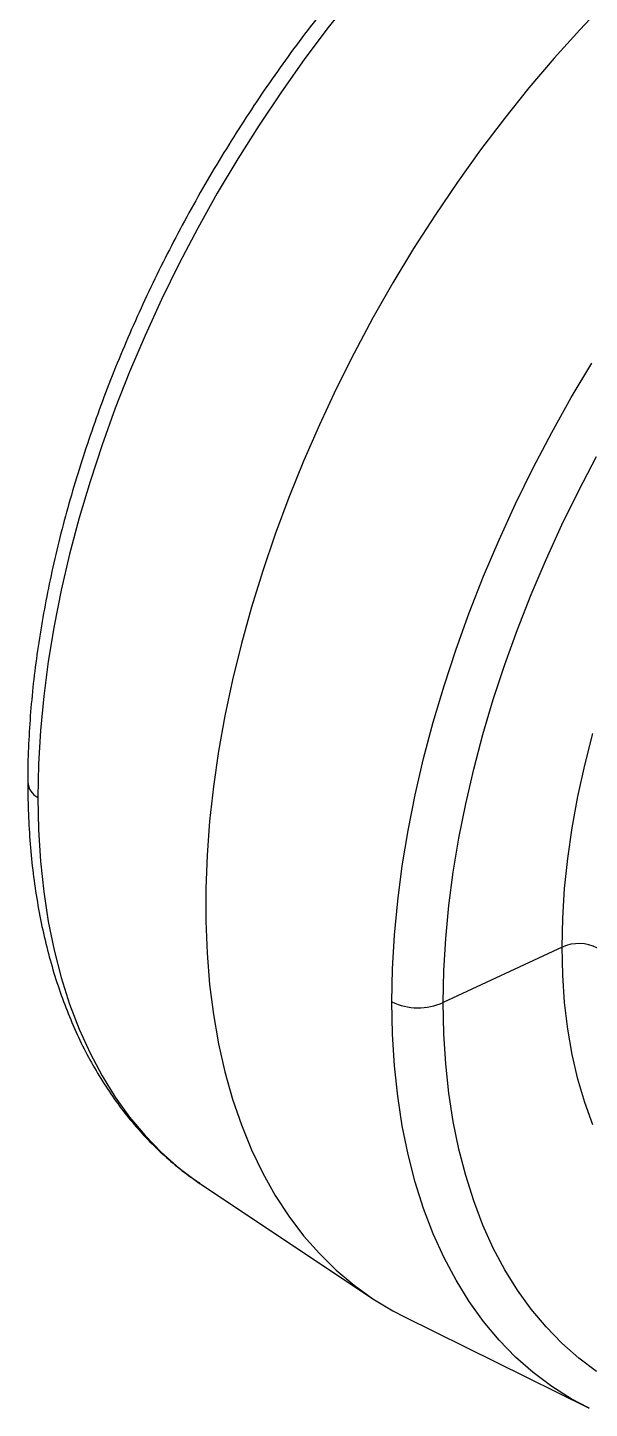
# Model space of a CAD drawing. Header units: inches. Extents: x 0 to 10.9, y 0 to 8.4.
# Drawn here: x 6.212 to 6.851, y 5.515 to 7.084 of the extents above; entities that cross this region are included whole.
import ezdxf

# ---------------------------------------------------------------- set-up
doc = ezdxf.new("R2010")
doc.units = ezdxf.units.IN
doc.header["$MEASUREMENT"] = 0

msp = doc.modelspace()

# ---------------------------------------------------------------- linework, layer by layer
at = {"color": 7, "linetype": 'Continuous', "lineweight": 25}
for p, q in [((6.8202, 6.0395), (6.6851, 5.9763)), ((6.4087, 5.7706), (6.4103, 5.7696)), ((6.4103, 5.7696), (6.6038, 5.6407)), ((6.6409, 5.6193), (6.8493, 5.5162)), ((6.8511, 5.5153), (6.8493, 5.5162))]:
    msp.add_line(p, q, dxfattribs=at)
at = {"color": 7, "linetype": 'Continuous', "lineweight": 25, "flags": 128}
for points in [[(6.5818, 7.1186), (6.554, 7.0838), (6.5271, 7.0479), (6.501, 7.0112), (6.4757, 6.9735), (6.4515, 6.9351), (6.4282, 6.896), (6.406, 6.8563), (6.3849, 6.8161), (6.3649, 6.7754), (6.3461, 6.7344), (6.3285, 6.6932), (6.3122, 6.6517), (6.2972, 6.6102), (6.2835, 6.5686), (6.2712, 6.5272), (6.2603, 6.486), (6.2508, 6.445), (6.2427, 6.4043), (6.236, 6.3641), (6.2309, 6.3245), (6.2272, 6.2854), (6.2249, 6.2471), (6.2242, 6.2095)], [(6.8701, 7.113), (6.8403, 7.0817), (6.811, 7.0493), (6.7824, 7.0157), (6.7546, 6.981), (6.7275, 6.9453), (6.7012, 6.9087), (6.6757, 6.8712), (6.6512, 6.833), (6.6277, 6.794), (6.6052, 6.7544), (6.5838, 6.7143), (6.5634, 6.6738), (6.5443, 6.6328), (6.5263, 6.5916), (6.5096, 6.5502), (6.4941, 6.5087), (6.48, 6.4671), (6.4672, 6.4256), (6.4557, 6.3842), (6.4456, 6.3431), (6.4369, 6.3023), (6.4297, 6.2619), (6.4238, 6.222), (6.4194, 6.1826), (6.4165, 6.1439), (6.415, 6.1059), (6.415, 6.0687), (6.4165, 6.0325), (6.4194, 5.9971), (6.4238, 5.9628), (6.4297, 5.9296), (6.4369, 5.8976), (6.4456, 5.8668), (6.4557, 5.8374), (6.4672, 5.8092), (6.48, 5.7825), (6.4941, 5.7573), (6.5096, 5.7336), (6.5263, 5.7115), (6.5443, 5.6911), (6.5634, 5.6722), (6.5838, 5.6551), (6.6052, 5.6398), (6.6277, 5.6262), (6.6409, 5.6193)], [(6.6266, 5.9771), (6.6274, 6.0147), (6.6296, 6.0531), (6.6333, 6.0921), (6.6385, 6.1318), (6.6451, 6.172), (6.6532, 6.2126), (6.6628, 6.2536), (6.6737, 6.2949), (6.686, 6.3363), (6.6997, 6.3778), (6.7147, 6.4194), (6.731, 6.4608), (6.7485, 6.5021), (6.7673, 6.5431), (6.7873, 6.5838), (6.8084, 6.624), (6.8307, 6.6637), (6.8539, 6.7028)], [(6.6851, 5.9763), (6.6858, 6.0123), (6.6879, 6.0491), (6.6915, 6.0866), (6.6964, 6.1246), (6.7028, 6.1631), (6.7106, 6.2021), (6.7197, 6.2414), (6.7302, 6.281), (6.742, 6.3208), (6.7551, 6.3606), (6.7695, 6.4004), (6.7851, 6.4402), (6.802, 6.4798), (6.82, 6.5191), (6.8392, 6.5581), (6.8594, 6.5967)], [(6.8202, 6.0395), (6.821, 6.0723), (6.8231, 6.1059), (6.8268, 6.1402), (6.8318, 6.175), (6.8382, 6.2104), (6.8461, 6.2461), (6.8553, 6.282)], [(6.2242, 6.2095), (6.2249, 6.1728), (6.2272, 6.137), (6.2309, 6.1022), (6.236, 6.0685), (6.2427, 6.036), (6.2508, 6.0047), (6.2603, 5.9747), (6.2712, 5.9461), (6.2835, 5.9188), (6.2972, 5.8931), (6.3122, 5.8689), (6.3285, 5.8463), (6.3461, 5.8253), (6.3649, 5.806), (6.3849, 5.7884), (6.406, 5.7725), (6.4087, 5.7706)], [(6.8553, 5.8374), (6.8461, 5.8627), (6.8382, 5.8893), (6.8318, 5.9172), (6.8268, 5.9462), (6.8231, 5.9763), (6.821, 6.0074), (6.8202, 6.0395)], [(6.8493, 5.5162), (6.8307, 5.5262), (6.8084, 5.5402), (6.7873, 5.556), (6.7673, 5.5736), (6.7485, 5.5929), (6.731, 5.6139), (6.7147, 5.6366), (6.6997, 5.6608), (6.686, 5.6865), (6.6737, 5.7137), (6.6628, 5.7424), (6.6532, 5.7724), (6.6451, 5.8037), (6.6385, 5.8362), (6.6333, 5.8699), (6.6296, 5.9046), (6.6274, 5.9404), (6.6266, 5.9771)], [(6.8594, 5.5572), (6.8392, 5.5724), (6.82, 5.5892), (6.802, 5.6078), (6.7851, 5.6279), (6.7695, 5.6496), (6.7551, 5.6728), (6.742, 5.6975), (6.7302, 5.7236), (6.7197, 5.7511), (6.7106, 5.7799), (6.7028, 5.8099), (6.6964, 5.8411), (6.6915, 5.8734), (6.6879, 5.9067), (6.6858, 5.941), (6.6851, 5.9763)]]:
    msp.add_lwpolyline(points, dxfattribs=at)
at = {"color": 7, "linetype": 'Continuous', "lineweight": 25}
for centre, radius, start, end in [((6.234, 6.2285), 0.0214, 184.4083, 242.7714), ((6.839, 5.9967), 0.0467, 62.8332, 113.701), ((6.6568, 6.0411), 0.0707, 244.7235, 293.5443)]:
    msp.add_arc(centre, radius, start, end, dxfattribs=at)
for points, knots in [([(7.395, 7.4743), (7.392, 7.4758), (7.3814, 7.4813), (7.3624, 7.489), (7.338, 7.4973), (7.3128, 7.504), (7.2869, 7.509), (7.2603, 7.5123), (7.2331, 7.514), (7.2052, 7.5139), (7.1769, 7.5122), (7.148, 7.5088), (7.1187, 7.5037), (7.089, 7.4968), (7.0591, 7.4883), (7.0288, 7.4782), (6.9984, 7.4664), (6.9679, 7.453), (6.9373, 7.438), (6.9067, 7.4214), (6.8762, 7.4034), (6.8458, 7.3838), (6.8155, 7.3629), (6.7855, 7.3405), (6.7557, 7.3169), (6.7263, 7.2919), (6.6973, 7.2657), (6.6687, 7.2382), (6.6405, 7.2097), (6.6129, 7.18), (6.5859, 7.1493), (6.5595, 7.1177), (6.5337, 7.0851), (6.5087, 7.0516), (6.4844, 7.0174), (6.461, 6.9824), (6.4383, 6.9467), (6.4166, 6.9105), (6.3957, 6.8737), (6.3759, 6.8364), (6.357, 6.7987), (6.3391, 6.7606), (6.3223, 6.7223), (6.3066, 6.6838), (6.292, 6.6451), (6.2786, 6.6063), (6.2664, 6.5676), (6.2553, 6.5289), (6.2455, 6.4904), (6.2369, 6.452), (6.2296, 6.414), (6.2235, 6.3762), (6.2188, 6.3389), (6.2153, 6.3021), (6.2133, 6.2658), (6.2124, 6.2407), (6.2127, 6.228), (6.2127, 6.2269)], [0, 0, 0, 0, 0.007165, 0.02517, 0.043197, 0.061267, 0.079398, 0.097603, 0.115892, 0.134268, 0.15273, 0.171275, 0.189893, 0.208575, 0.22731, 0.246087, 0.264897, 0.283728, 0.302575, 0.321429, 0.340286, 0.359141, 0.37799, 0.396833, 0.415667, 0.434493, 0.45331, 0.472118, 0.490917, 0.509709, 0.528493, 0.54727, 0.566042, 0.584809, 0.603572, 0.622332, 0.641089, 0.659845, 0.678601, 0.697358, 0.716116, 0.734876, 0.753639, 0.772407, 0.791179, 0.809958, 0.828744, 0.847537, 0.86634, 0.885151, 0.903973, 0.922805, 0.941648, 0.960502, 0.979365, 0.998238, 1, 1, 1, 1]), ([(6.2127, 6.2269), (6.2128, 6.2163), (6.2129, 6.1939), (6.2149, 6.1607), (6.2181, 6.1272), (6.2227, 6.0945), (6.2286, 6.0628), (6.2359, 6.0321), (6.2445, 6.0025), (6.2544, 5.974), (6.2656, 5.9467), (6.2781, 5.9206), (6.2918, 5.8959), (6.3068, 5.8725), (6.3229, 5.8506), (6.3401, 5.8301), (6.3584, 5.8111), (6.3778, 5.7937), (6.3945, 5.7803), (6.4052, 5.7733), (6.4087, 5.7709)], [0, 0, 0, 0, 0.052859, 0.111174, 0.169494, 0.2278, 0.286073, 0.34429, 0.402422, 0.460436, 0.518296, 0.575967, 0.633414, 0.690607, 0.747526, 0.804162, 0.860522, 0.916627, 0.972517, 1, 1, 1, 1])]:
    msp.add_open_spline(points, degree=3, knots=knots, dxfattribs=at)

doc.saveas('drawing.dxf')
